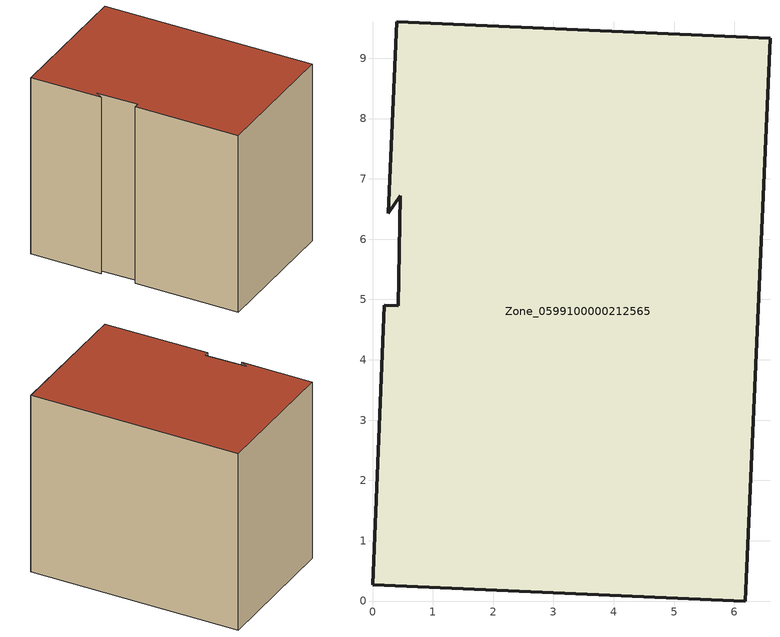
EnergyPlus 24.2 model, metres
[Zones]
Zone_0599100000212565
 floor ground (C_G): 0.46,6.72 0.26,6.43 0.4,9.6 6.59,9.33 6.18,0 0,0.27 0.2,4.91 0.43,4.9 z1.14
 wall outside (C_F): 6.59,9.33 0.4,9.6 0.26,6.43 0.46,6.72 0.43,4.9 0.2,4.91 0,0.27 6.18,0 6.59,9.33 z1.14:9.33
 roof outside (C_R): 0.26,6.43 0.46,6.72 0.43,4.9 0.2,4.91 0,0.27 6.18,0 6.59,9.33 0.4,9.6 z9.33
[BUILDING]
Pand.0599100000212565: North Axis=0; Terrain=City; Loads Convergence Tolerance Value=0.04; Temperature Convergence Tolerance Value=0.4; Solar Distribution=FullExterior; Maximum Number of Warmup Days=25; Minimum Number of Warmup Days=1
[Site:Location]
Rotterdam.The.Hague.AP_ZH_NLD Design_Conditions: Latitude=51.96; Longitude=4.45; Time Zone=1; Elevation=-4.5
[SITE:GROUNDTEMPERATURE:BUILDINGSURFACE]
18, 18, 18, 18, 18, 18, 18, 18, 18, 18, 18, 18
[MATERIAL] Thermal Absorptance=0.9; Solar Absorptance=0.7; Visible Absorptance=0.7
Name | Roughness | Thickness | Conductivity | Density | Specific Heat
G.TC.1965-1974 | MediumSmooth | 0.15 | 0.882353 | 540 | 1210
F.TC.1965-1974 | Rough | 0.3 | 0.697674 | 1920 | 840
R.TC.1965-1974 | MediumRough | 0.2 | 0.232558 | 1500 | 1000
[CONSTRUCTION]
C_G: G.TC.1965-1974
C_F: F.TC.1965-1974
C_R: R.TC.1965-1974
[ZONE]
Zone_0599100000212565: Type=1; Multiplier=1; Ceiling Height=Autocalculate; Volume=Autocalculate; Floor Area=autocalculate; Part of Total Floor Area=Yes
[ZONEINFILTRATION:DESIGNFLOWRATE]
Infil_Zone_0599100000212565: Zone or ZoneList or Space or SpaceList=Zone_0599100000212565; Schedule=AlwaysOn; Design Flow Rate Calculation Method=Flow/Area; Flow Rate per Floor Area=0.003; Constant Term Coefficient=1; Temperature Term Coefficient=0; Velocity Term Coefficient=0; Velocity Squared Term Coefficient=0
[HVACTEMPLATE:ZONE:IDEALLOADSAIRSYSTEM]
Zone_0599100000212565: Maximum Heating Supply Air Temperature=50; Minimum Cooling Supply Air Temperature=13; Maximum Heating Supply Air Humidity Ratio=0.0156; Minimum Cooling Supply Air Humidity Ratio=0.0077; Heating Limit=NoLimit; Cooling Limit=NoLimit; Dehumidification Control Type=ConstantSensibleHeatRatio; Cooling Sensible Heat Ratio=0.7; Dehumidification Setpoint=60; Humidification Control Type=None; Humidification Setpoint=30; Outdoor Air Method=None; Outdoor Air Flow Rate per Person=0.00944; Outdoor Air Flow Rate per Zone Floor Area=0; Outdoor Air Flow Rate per Zone=0; Demand Controlled Ventilation Type=None; Outdoor Air Economizer Type=NoEconomizer; Heat Recovery Type=None; Sensible Heat Recovery Effectiveness=0.7; Latent Heat Recovery Effectiveness=0.65
[ZONECONTROL:THERMOSTAT]
ThermostatControl_Zone_0599100000212565: Zone or ZoneList=Zone_0599100000212565; Control Type Schedule=DualSetpointControlType; Control 1=Thermostat_Zone_0599100000212565; Temperature Difference Between Cutout And Setpoint=0
[THERMOSTATSETPOINT:DUALSETPOINT]
Thermostat_Zone_0599100000212565: Heating Setpoint Temperature Schedule=HeatingSetpoint_Zone_0599100000212565; Cooling Setpoint Temperature Schedule=CoolingSetpoint_Zone_0599100000212565
[SCHEDULE:COMPACT]
HeatingSetpoint_Zone_0599100000212565: Through: 12/31, For: AllDays, Until: 24:00, 21
CoolingSetpoint_Zone_0599100000212565: Through: 12/31, For: AllDays, Until: 24:00, 24
DualSetpointControlType: Through: 12/31, For: AllDays, Until: 24:00, 4
AlwaysOn: Through: 12/31, For: AllDays, Until: 24:00, 1
